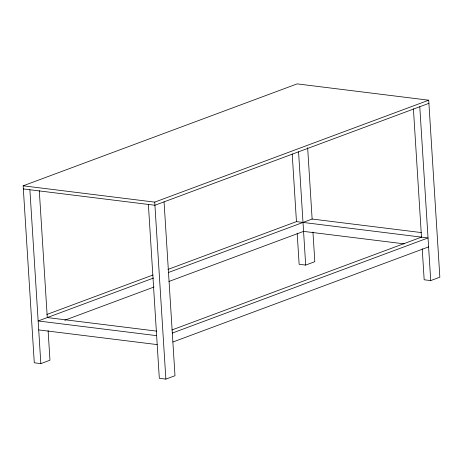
<?xml version="1.0" encoding="UTF-8"?>
<svg xmlns="http://www.w3.org/2000/svg" width="463" height="463" viewBox="0 0 463 463"><rect width="100%" height="100%" fill="white"/><g stroke="black" fill="none" stroke-linecap="round" stroke-linejoin="round"><path stroke-width="0.69" d="M48.106 330.64L49.963 360.214L40.831 363.617L34.285 362.801L23.15 185.808L297.136 83.884L428.715 100.199L439.85 277.192L430.717 280.59L424.172 279.779L422.221 248.758M23.15 185.808L154.729 202.123L428.715 100.199M428.912 103.33L154.926 205.259L23.347 188.939M46.821 314.493L153.033 274.976M167.919 269.443L296.453 221.621L428.032 237.941L172.317 333.071M153.49 278.055L38.151 320.963L156.639 335.658M168.376 272.516L312.131 219.04L421.342 232.576M64.756 320.222L154.057 287.002M168.937 281.469L303.56 231.384L404.205 243.862M297.182 233.254L299.139 264.275L305.684 265.085L314.817 261.688L312.953 232.108M171.86 329.992L421.486 237.125M172.878 342.018L428.599 246.889M148.38 204.443L159.318 378.306L165.864 379.116L174.997 375.719L164.058 201.862M47.284 317.566L156.488 331.109M38.713 329.916L157.2 344.605M419.779 106.727L430.717 280.59M413.413 108.799L421.492 237.212M307.646 147.703L312.137 219.121M298.56 151.823L305.684 265.085M292.194 153.895L296.459 221.708M154.729 202.123L165.864 379.116M39.297 190.687L47.284 317.653M29.892 189.755L40.831 363.617"/></g></svg>
